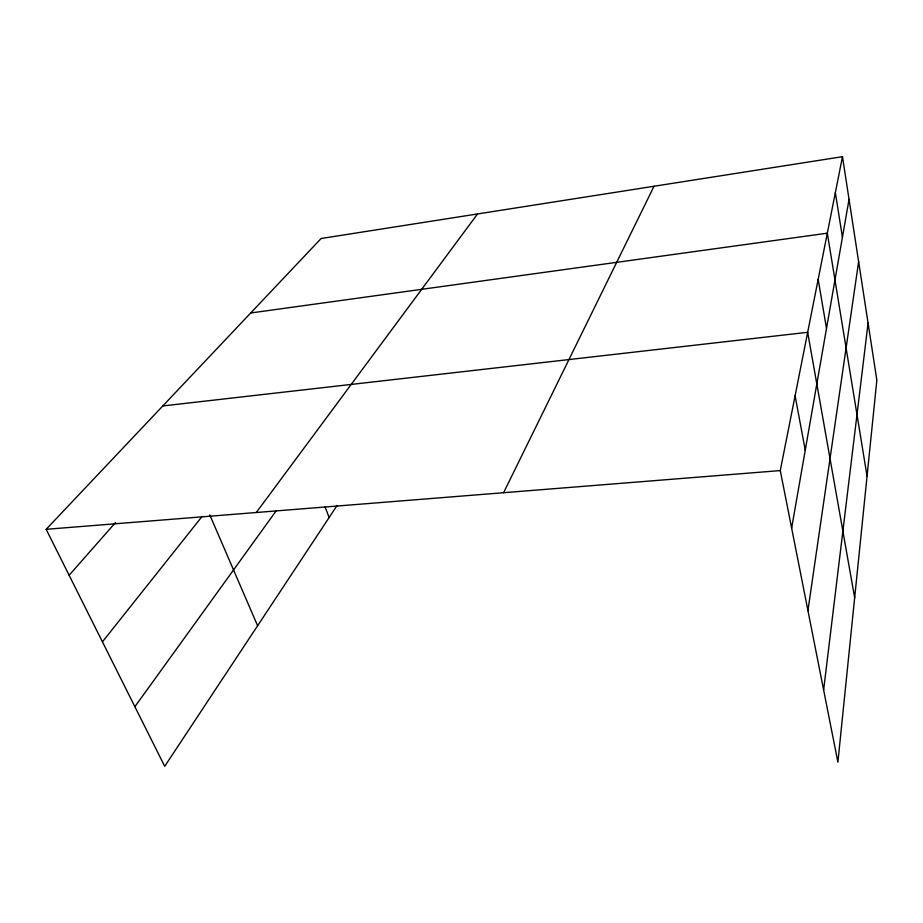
<?xml version="1.0" encoding="UTF-8"?>
<svg xmlns="http://www.w3.org/2000/svg" width="923" height="923" viewBox="0 0 923 923"><rect width="100%" height="100%" fill="white"/><g stroke="black" fill="none" stroke-linecap="round" stroke-linejoin="round"><path stroke-width="1.38" d="M823.628 690.012L868.082 323.119M807.937 610.599L858.632 261.705M791.646 528.118L849.045 199.333M842.48 156.679L876.85 380.138L837.899 762.19L780.27 470.58L842.48 156.679L321.123 238.503L46.15 529.317L164.709 766.321L336.976 505.654M503.589 492.72L654.038 186.25M134.885 706.695L275.873 511.261M256.294 512.507L477.537 213.951M102.441 641.843L202.16 516.361M69.133 575.26L115.548 522.51M250.687 312.989L827.32 233.184L867.055 476.153M162.806 405.947L807.671 332.303L854.663 597.712M46.15 529.317L780.27 470.58M209.786 514.872L257.609 625.748M325.023 506.796L329.142 517.515M795.107 395.748L805.248 450.205M818.17 279.334L826.5 328.426M835.361 192.619L842.422 237.246"/></g></svg>
